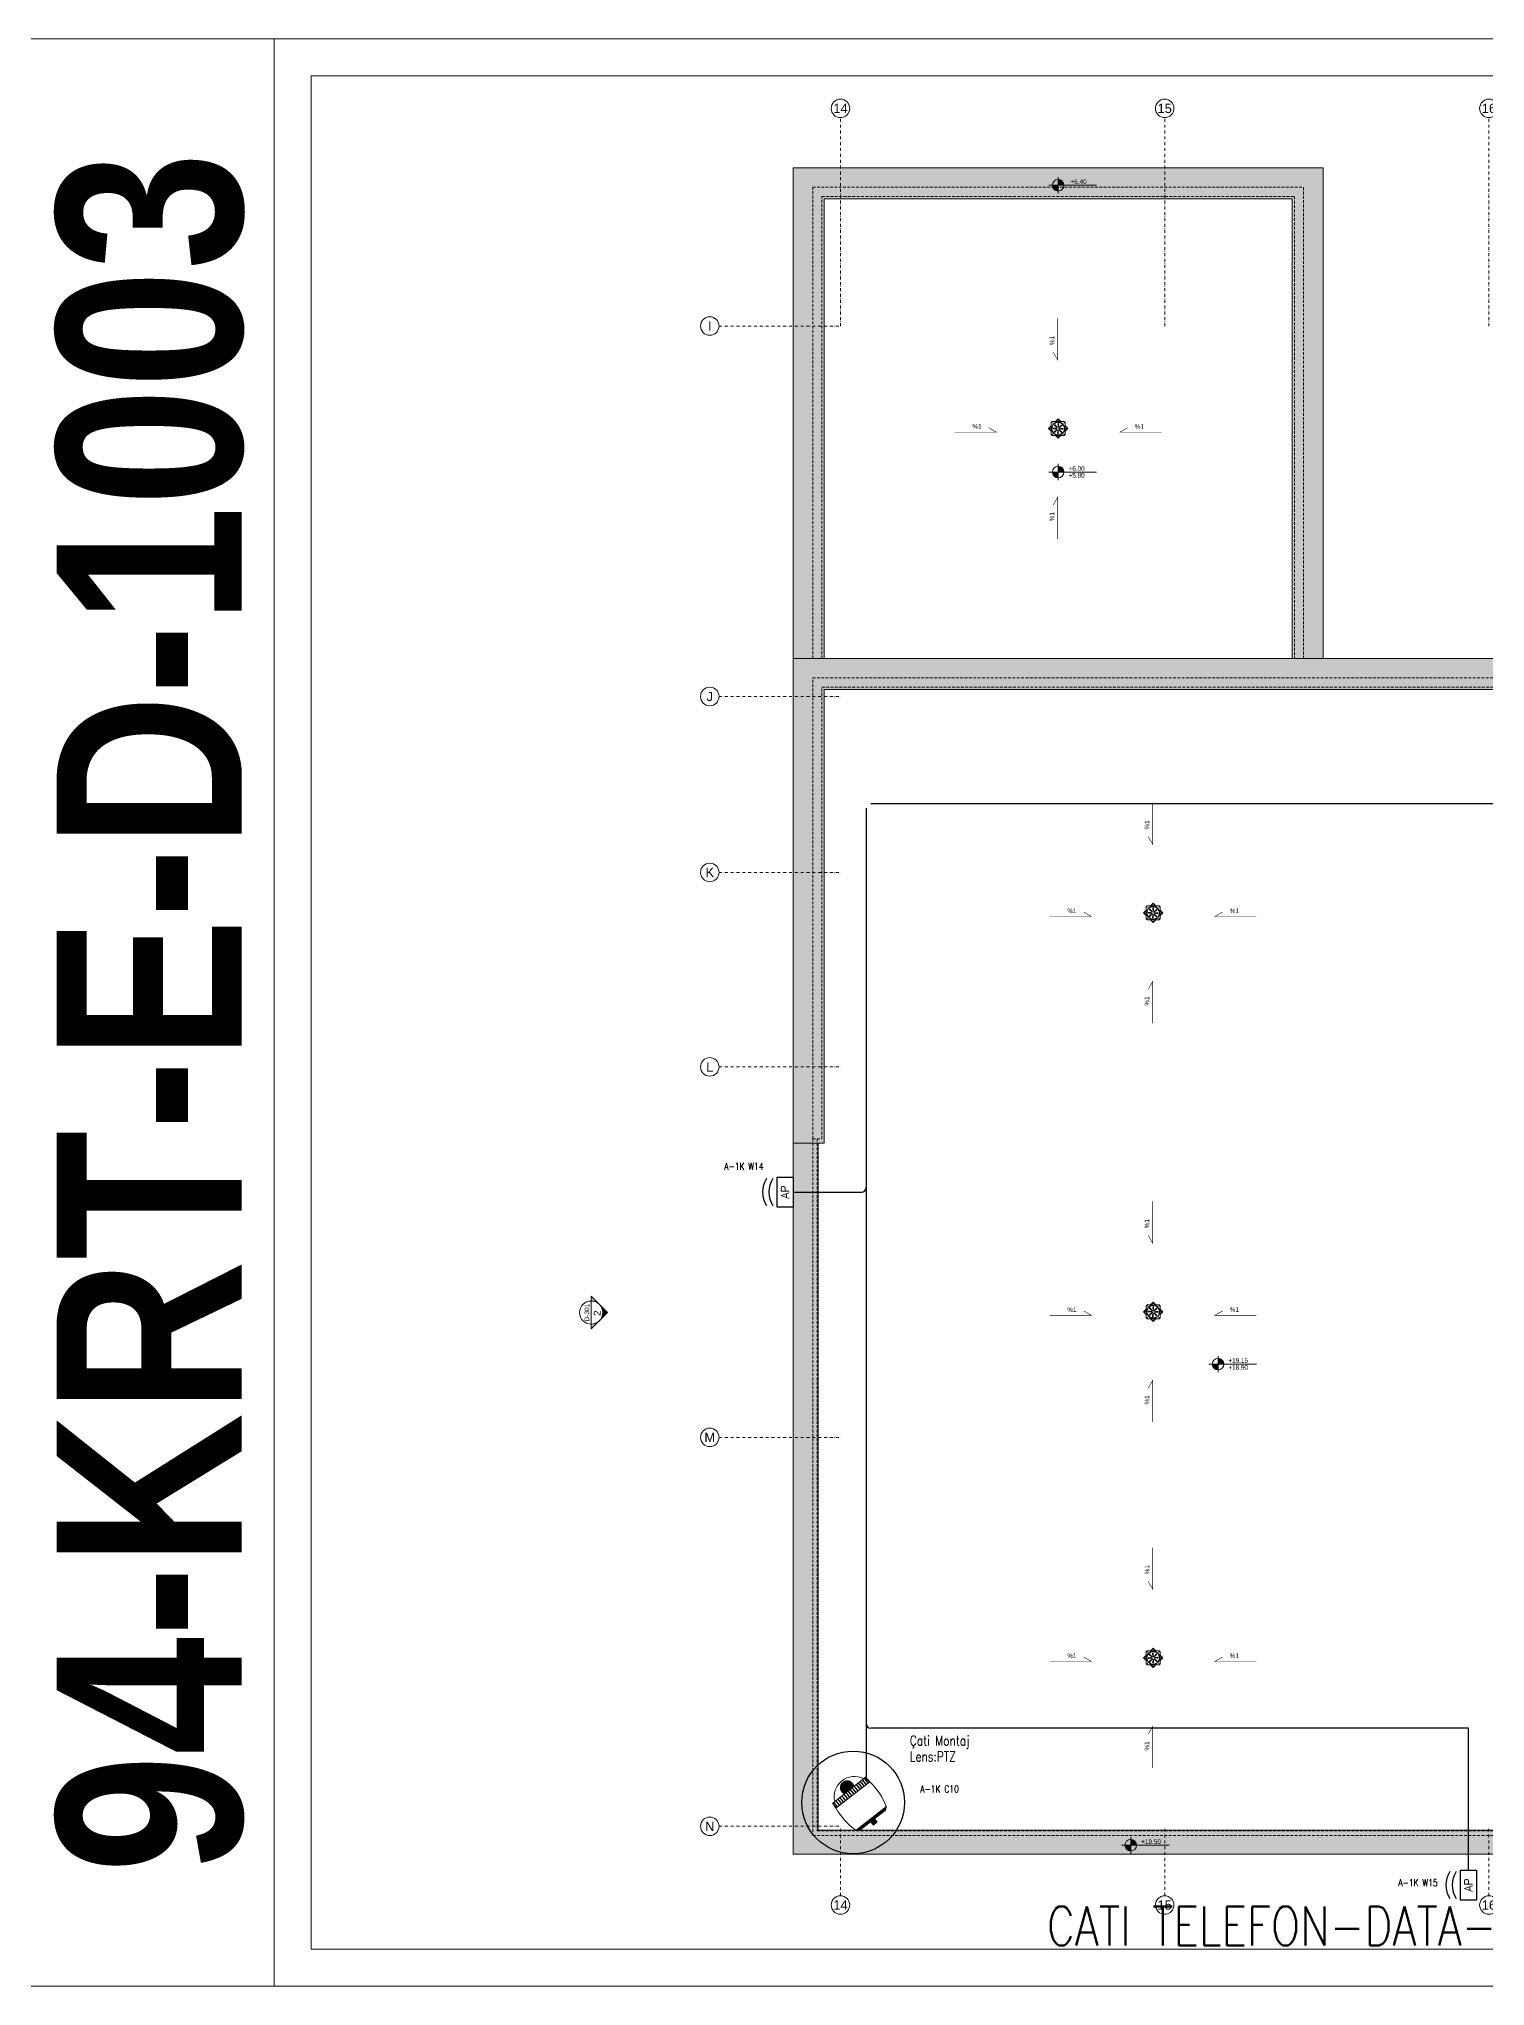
# Model space of a CAD drawing. Extents: x -2050 to 29725, y -1777 to 6820.
# Drawn here: x 23272 to 26394, y 0 to 4205 of the extents above; entities that cross this region are included whole.
import ezdxf
from ezdxf.enums import TextEntityAlignment as Align

# ---------------------------------------------------------------- set-up
doc = ezdxf.new("R2010")
doc.units = 0
doc.header["$LTSCALE"] = 25
doc.header["$MEASUREMENT"] = 0
for name, pattern in [('DASHDOT2', [0.5, 0.25, -0.125, 0, -0.125]), ('DOT2', [0.125, 0, -0.125]), ('HIDDEN', [0.375, 0.25, -0.125])]:
    doc.linetypes.add(name, pattern=pattern)
doc.layers.get('0').update_dxf_attribs({"color": 9, "lineweight": 9})
for name, color, linetype, lineweight in [('06A', 9, 'Continuous', 9), ('06D', 9, 'Continuous', 9), ('20', 9, 'DOT2', 9), ('21', 9, 'Continuous', 9), ('24', 9, 'DASHDOT2', 9), ('40A', 9, 'Continuous', 9), ('DATA TAVAN', 160, 'Continuous', 30), ('E-ANAHTAR', 7, 'Continuous', 30), ('E-DAHİLİ SPEED DOME', 7, 'Continuous', 30), ('E-HARİCİ ACCESS POINT (KABLOSUZ ERİŞİM İÇİN)', 4, 'Continuous', 30), ('E-YAZI', 7, 'Continuous', 30), ('GEB-BEZUG', 9, 'Continuous', 25)]:
    doc.layers.add(name, color=color, linetype=linetype, lineweight=lineweight)
doc.styles.add('Arial', font='arial.ttf', dxfattribs={"height": 2.5})
doc.styles.add('E-YAZI', font='txttw.shx')
doc.styles.add('MuuM_TEXT-BOLD', font='ARIALNB.TTF')
doc.styles.add('MuuM_TEXT-ITALIC', font='ARIALNI.TTF')
doc.styles.add('MuuM_TEXT-STANDART', font='ARIALN.TTF')

# ---------------------------------------------------------------- blocks, each defined once
blk = doc.blocks.new('Einfügepunkt')
at = {"layer": 'GEB-BEZUG'}
for p, q in [((-1, -1), (1, 1)), ((-1, 1), (1, -1))]:
    blk.add_line(p, q, dxfattribs=at)
blk = doc.blocks.new('p-suzgec')
at = {"ltscale": 25}
for p, q in [((-21.1, 0), (-15.5, 5.7)), ((-15.5, -5.7), (-21.1, 0)), ((-15.5, 5.7), (-15.2, 5.9)), ((-15.5, -5.7), (-15.5, 5.7)), ((-13.2, 15), (-15.2, 13)), ((-15.2, 13), (-15.2, -13)), ((12.8, 15), (-13.2, 15)), ((-10.5, 1.2), (-3.4, 0.3)), ((-6.1, 15), (-5.9, 15.2)), ((-5.9, 12.3), (-6, 12.5)), ((-5.9, 15.2), (-0.2, 20.9)), ((-5.9, 15.2), (5.4, 15.2)), ((-5.8, 12), (-5.9, 12.3)), ((-5.1, 12.9), (-5, 12.7)), ((-5, 12.7), (-4.8, 12.4)), ((-3.3, 0.2), (-3.4, 0.3)), ((-0.2, 0), (-0.5, 0)), ((-0.2, 20.9), (5.4, 15.2)), ((-0.2, 0), (-0.2, 0.2)), ((-0.2, 0), (0, 0)), ((-0.2, 0), (-0.2, -0.2)), ((0.9, 10.2), (0, 3.1)), ((0, 3), (0, 3.1)), ((5.4, 15.2), (5.6, 15)), ((12.1, 5.6), (12.3, 5.7)), ((12.6, 4.8), (12.5, 4.7)), ((14.8, 13), (12.8, 15)), ((14.8, -13), (14.8, 13)), ((14.8, 5.9), (15, 5.7)), ((15, 5.7), (15, -5.7)), ((15, 5.7), (20.6, 0)), ((20.6, 0), (15, -5.7)), ((-15.2, -5.9), (-15.5, -5.7)), ((-15.2, -13), (-13.2, -15)), ((-13.2, -15), (12.8, -15)), ((-13.1, -4.8), (-13, -4.7)), ((-13, -4.7), (-12.6, -4.6)), ((-12.6, -5.6), (-12.8, -5.7)), ((-12.2, -5.5), (-12.6, -5.6)), ((-5.9, -15.2), (-6.1, -15)), ((5.4, -15.2), (-5.9, -15.2)), ((-0.2, -20.9), (-5.9, -15.2)), ((-1.4, -10.2), (-0.5, -3.1)), ((-0.5, -3), (-0.5, -3.1)), ((5.4, -15.2), (-0.2, -20.9)), ((2.8, -0.2), (2.9, -0.3)), ((10, -1.2), (2.9, -0.3)), ((4.5, -12.7), (4.3, -12.4)), ((4.6, -12.9), (4.5, -12.7)), ((5.3, -12), (5.4, -12.3)), ((5.4, -12.3), (5.5, -12.5)), ((5.6, -15), (5.4, -15.2)), ((12.8, -15), (14.8, -13)), ((15, -5.7), (14.8, -5.9))]:
    blk.add_line(p, q, dxfattribs=at)
for centre, radius in [((-17.9, 0), 0.4), ((-17.9, 0), 0.358), ((-0.2, 0), 14.3), ((-12.8, 12.5), 0.3), ((-0.2, 17.7), 0.4), ((-0.2, 17.7), 0.358), ((12.2, 12.5), 0.3), ((17.4, 0), 0.4), ((17.4, 0), 0.358), ((-12.8, -12.5), 0.3), ((-0.2, -17.7), 0.4), ((-0.2, -17.7), 0.358), ((12.2, -12.5), 0.3)]:
    blk.add_circle(centre, radius, dxfattribs=at)
for radius, start, end in [(13.5, 114.6147, 200.3853), (13.8, 110.4176, 114.5824), (13.7, 110.4084, 114.5916), (13.3, 110.3378, 114.6622), (13.2, 110.3292, 114.6708), (13.5, 24.6147, 110.3853), (13.6, 294.6147, 20.3853), (13.2, 20.3292, 24.6708), (13.3, 20.3378, 24.6622), (13.7, 20.4084, 24.5916), (13.8, 20.4176, 24.5824), (13.7, 200.4084, 204.5916), (13.8, 200.4176, 204.5824), (13.3, 200.3378, 204.6622), (13.2, 200.3292, 204.6708), (13.5, 204.6147, 290.3853), (13.2, 290.3292, 294.6708), (13.3, 290.3378, 294.6622), (13.7, 290.4084, 294.5916), (13.8, 290.4176, 294.5824)]:
    blk.add_arc((-0.2, 0), radius, start, end, dxfattribs=at)
for points, knots in [([(-10.5, -0.3), (-10.6, -0.3), (-10.7, -0.3), (-10.9, -0.2), (-11, -0.2), (-11.1, 0), (-11.2, 0.1), (-11.2, 0.3), (-11.2, 0.4), (-11.2, 0.6), (-11.2, 0.7), (-11.1, 0.9), (-11.1, 1), (-10.9, 1.1), (-10.8, 1.1), (-10.6, 1.2), (-10.5, 1.2), (-10.4, 1.2)], [2.169268, 2.169268, 2.169268, 2.169268, 2.468107, 2.468107, 2.768207, 2.768207, 3.065525, 3.065525, 3.362844, 3.362844, 3.660162, 3.660162, 3.95748, 3.95748, 4.257581, 4.257581, 4.55635, 4.55635, 4.55635, 4.55635]), ([(-7.7, 7), (-7.8, 7.1), (-7.8, 7.2), (-7.9, 7.4), (-7.9, 7.5), (-7.9, 7.7), (-7.9, 7.8), (-7.8, 8), (-7.8, 8), (-7.6, 8.2), (-7.5, 8.2), (-7.3, 8.3), (-7.2, 8.3), (-7, 8.3), (-6.9, 8.3), (-6.7, 8.2), (-6.6, 8.1), (-6.6, 8)], [2.169268, 2.169268, 2.169268, 2.169268, 2.468107, 2.468107, 2.768207, 2.768207, 3.065525, 3.065525, 3.362844, 3.362844, 3.660162, 3.660162, 3.95748, 3.95748, 4.257581, 4.257581, 4.55635, 4.55635, 4.55635, 4.55635]), ([(-3.5, 0.4), (-3.5, 0.4), (-3.5, 0.4), (-3.5, 0.4), (-3.4, 0.4), (-3.4, 0.4), (-3.4, 0.3), (-3.3, 0.3), (-3.3, 0.3), (-3.3, 0.3), (-3.3, 0.2), (-3.2, 0.2), (-3.2, 0.1), (-3.3, 0.1), (-3.3, 0), (-3.3, 0), (-3.3, -0.1), (-3.4, -0.1), (-3.4, -0.1), (-3.5, -0.1), (-3.5, -0.1), (-3.5, -0.1), (-3.5, -0.1)], [-0.0013985, -0.0013985, -0.0013985, -0.0013985, 0, 0, 0, 0.0909291, 0.0909291, 0.1818582, 0.1818582, 0.2711248, 0.2711248, 0.3603915, 0.3603915, 0.4496581, 0.4496581, 0.5389247, 0.5389247, 0.6298538, 0.6298538, 0.7207829, 0.7207829, 0.7401198, 0.7401198, 0.7401198, 0.7401198]), ([(-2.2, 2.6), (-2.2, 2.6), (-2.2, 2.6), (-2.2, 2.6), (-2.2, 2.5), (-2.2, 2.5), (-2.2, 2.4), (-2.2, 2.4), (-2.2, 2.3), (-2.2, 2.3), (-2.2, 2.3), (-2.3, 2.2), (-2.3, 2.2), (-2.3, 2.2), (-2.4, 2.2), (-2.4, 2.1), (-2.5, 2.1), (-2.5, 2.2), (-2.6, 2.2), (-2.6, 2.2), (-2.6, 2.2), (-2.6, 2.2), (-2.6, 2.2)], [-0.0013985, -0.0013985, -0.0013985, -0.0013985, 0, 0, 0, 0.0909291, 0.0909291, 0.1818582, 0.1818582, 0.2711248, 0.2711248, 0.3603915, 0.3603915, 0.4496581, 0.4496581, 0.5389247, 0.5389247, 0.6298538, 0.6298538, 0.7207829, 0.7207829, 0.7401198, 0.7401198, 0.7401198, 0.7401198]), ([(-0.6, 10.2), (-0.6, 10.3), (-0.5, 10.4), (-0.5, 10.6), (-0.4, 10.7), (-0.3, 10.8), (-0.2, 10.9), (0, 11), (0.1, 11), (0.3, 11), (0.4, 11), (0.6, 10.9), (0.7, 10.8), (0.8, 10.7), (0.9, 10.6), (0.9, 10.4), (1, 10.3), (0.9, 10.2)], [2.169268, 2.169268, 2.169268, 2.169268, 2.468107, 2.468107, 2.768207, 2.768207, 3.065525, 3.065525, 3.362844, 3.362844, 3.660162, 3.660162, 3.95748, 3.95748, 4.257581, 4.257581, 4.55635, 4.55635, 4.55635, 4.55635]), ([(0.1, 3.2), (0.1, 3.2), (0.1, 3.2), (0.1, 3.2), (0.1, 3.2), (0.1, 3.2), (0.1, 3.1), (0.1, 3.1), (0, 3), (0, 3), (-0.1, 3), (-0.1, 3), (-0.2, 3), (-0.2, 3), (-0.2, 3), (-0.3, 3), (-0.3, 3.1), (-0.3, 3.1), (-0.4, 3.2), (-0.4, 3.2), (-0.4, 3.2), (-0.4, 3.3), (-0.4, 3.3)], [-0.0013985, -0.0013985, -0.0013985, -0.0013985, 0, 0, 0, 0.0909291, 0.0909291, 0.1818582, 0.1818582, 0.2711248, 0.2711248, 0.3603915, 0.3603915, 0.4496581, 0.4496581, 0.5389247, 0.5389247, 0.6298538, 0.6298538, 0.7207829, 0.7207829, 0.7401198, 0.7401198, 0.7401198, 0.7401198]), ([(2.3, 2), (2.3, 2), (2.3, 2), (2.3, 2), (2.3, 2), (2.2, 2), (2.2, 1.9), (2.2, 1.9), (2.1, 1.9), (2.1, 2), (2, 2), (2, 2), (1.9, 2), (1.9, 2.1), (1.9, 2.1), (1.9, 2.2), (1.9, 2.2), (1.9, 2.3), (1.9, 2.3), (1.9, 2.3), (2, 2.4), (2, 2.4), (2, 2.4)], [-0.0013985, -0.0013985, -0.0013985, -0.0013985, 0, 0, 0, 0.0909291, 0.0909291, 0.1818582, 0.1818582, 0.2711248, 0.2711248, 0.3603915, 0.3603915, 0.4496581, 0.4496581, 0.5389247, 0.5389247, 0.6298538, 0.6298538, 0.7207829, 0.7207829, 0.7401198, 0.7401198, 0.7401198, 0.7401198]), ([(3, -0.4), (3, -0.4), (3, -0.4), (3, -0.4), (2.9, -0.4), (2.9, -0.4), (2.9, -0.3), (2.8, -0.3), (2.8, -0.3), (2.8, -0.3), (2.8, -0.2), (2.7, -0.2), (2.7, -0.1), (2.8, -0.1), (2.8, 0), (2.8, 0), (2.8, 0.1), (2.9, 0.1), (2.9, 0.1), (3, 0.1), (3, 0.1), (3, 0.1), (3, 0.1)], [-0.0013985, -0.0013985, -0.0013985, -0.0013985, 0, 0, 0, 0.0909291, 0.0909291, 0.1818582, 0.1818582, 0.2711248, 0.2711248, 0.3603915, 0.3603915, 0.4496581, 0.4496581, 0.5389247, 0.5389247, 0.6298538, 0.6298538, 0.7207829, 0.7207829, 0.7401198, 0.7401198, 0.7401198, 0.7401198]), ([(6.8, 7.4), (6.8, 7.5), (6.9, 7.6), (7.1, 7.7), (7.2, 7.7), (7.4, 7.7), (7.5, 7.7), (7.7, 7.6), (7.8, 7.5), (7.9, 7.4), (8, 7.3), (8.1, 7.1), (8.1, 7), (8, 6.8), (8, 6.7), (7.9, 6.5), (7.8, 6.4), (7.8, 6.3)], [2.169268, 2.169268, 2.169268, 2.169268, 2.468107, 2.468107, 2.768207, 2.768207, 3.065525, 3.065525, 3.362844, 3.362844, 3.660162, 3.660162, 3.95748, 3.95748, 4.257581, 4.257581, 4.55635, 4.55635, 4.55635, 4.55635]), ([(10, 0.3), (10.1, 0.3), (10.2, 0.3), (10.4, 0.2), (10.5, 0.2), (10.6, 0), (10.7, -0.1), (10.7, -0.3), (10.7, -0.4), (10.7, -0.6), (10.7, -0.7), (10.6, -0.9), (10.6, -1), (10.4, -1.1), (10.3, -1.1), (10.1, -1.2), (10, -1.2), (9.9, -1.2)], [2.169268, 2.169268, 2.169268, 2.169268, 2.468107, 2.468107, 2.768207, 2.768207, 3.065525, 3.065525, 3.362844, 3.362844, 3.660162, 3.660162, 3.95748, 3.95748, 4.257581, 4.257581, 4.55635, 4.55635, 4.55635, 4.55635]), ([(-7.3, -7.4), (-7.3, -7.5), (-7.4, -7.6), (-7.6, -7.7), (-7.7, -7.7), (-7.9, -7.7), (-8, -7.7), (-8.2, -7.6), (-8.3, -7.5), (-8.4, -7.4), (-8.5, -7.3), (-8.6, -7.1), (-8.6, -7), (-8.5, -6.8), (-8.5, -6.7), (-8.4, -6.5), (-8.3, -6.4), (-8.3, -6.3)], [2.169268, 2.169268, 2.169268, 2.169268, 2.468107, 2.468107, 2.768207, 2.768207, 3.065525, 3.065525, 3.362844, 3.362844, 3.660162, 3.660162, 3.95748, 3.95748, 4.257581, 4.257581, 4.55635, 4.55635, 4.55635, 4.55635]), ([(-2.8, -2), (-2.8, -2), (-2.8, -2), (-2.8, -2), (-2.8, -2), (-2.7, -2), (-2.7, -1.9), (-2.7, -1.9), (-2.6, -1.9), (-2.6, -2), (-2.5, -2), (-2.5, -2), (-2.4, -2), (-2.4, -2.1), (-2.4, -2.1), (-2.4, -2.2), (-2.4, -2.2), (-2.4, -2.3), (-2.4, -2.3), (-2.4, -2.3), (-2.5, -2.4), (-2.5, -2.4), (-2.5, -2.4)], [-0.0013985, -0.0013985, -0.0013985, -0.0013985, 0, 0, 0, 0.0909291, 0.0909291, 0.1818582, 0.1818582, 0.2711248, 0.2711248, 0.3603915, 0.3603915, 0.4496581, 0.4496581, 0.5389247, 0.5389247, 0.6298538, 0.6298538, 0.7207829, 0.7207829, 0.7401198, 0.7401198, 0.7401198, 0.7401198]), ([(0.1, -10.2), (0.1, -10.3), (0, -10.4), (0, -10.6), (-0.1, -10.7), (-0.2, -10.8), (-0.3, -10.9), (-0.5, -11), (-0.6, -11), (-0.8, -11), (-0.9, -11), (-1.1, -10.9), (-1.2, -10.8), (-1.3, -10.7), (-1.4, -10.6), (-1.4, -10.4), (-1.5, -10.3), (-1.4, -10.2)], [2.169268, 2.169268, 2.169268, 2.169268, 2.468107, 2.468107, 2.768207, 2.768207, 3.065525, 3.065525, 3.362844, 3.362844, 3.660162, 3.660162, 3.95748, 3.95748, 4.257581, 4.257581, 4.55635, 4.55635, 4.55635, 4.55635]), ([(-0.6, -3.2), (-0.6, -3.2), (-0.6, -3.2), (-0.6, -3.2), (-0.6, -3.2), (-0.6, -3.2), (-0.6, -3.1), (-0.6, -3.1), (-0.5, -3), (-0.5, -3), (-0.4, -3), (-0.4, -3), (-0.4, -3), (-0.3, -3), (-0.3, -3), (-0.2, -3), (-0.2, -3.1), (-0.2, -3.1), (-0.2, -3.2), (-0.1, -3.2), (-0.1, -3.2), (-0.1, -3.3), (-0.1, -3.3)], [-0.0013985, -0.0013985, -0.0013985, -0.0013985, 0, 0, 0, 0.0909291, 0.0909291, 0.1818582, 0.1818582, 0.2711248, 0.2711248, 0.3603915, 0.3603915, 0.4496581, 0.4496581, 0.5389247, 0.5389247, 0.6298538, 0.6298538, 0.7207829, 0.7207829, 0.7401198, 0.7401198, 0.7401198, 0.7401198]), ([(1.7, -2.6), (1.7, -2.6), (1.7, -2.6), (1.7, -2.6), (1.7, -2.5), (1.7, -2.5), (1.7, -2.4), (1.7, -2.4), (1.7, -2.3), (1.7, -2.3), (1.7, -2.3), (1.8, -2.2), (1.8, -2.2), (1.8, -2.2), (1.9, -2.2), (1.9, -2.1), (2, -2.1), (2, -2.2), (2.1, -2.2), (2.1, -2.2), (2.1, -2.2), (2.1, -2.2), (2.1, -2.2)], [-0.0013985, -0.0013985, -0.0013985, -0.0013985, 0, 0, 0, 0.0909291, 0.0909291, 0.1818582, 0.1818582, 0.2711248, 0.2711248, 0.3603915, 0.3603915, 0.4496581, 0.4496581, 0.5389247, 0.5389247, 0.6298538, 0.6298538, 0.7207829, 0.7207829, 0.7401198, 0.7401198, 0.7401198, 0.7401198]), ([(7.2, -7), (7.3, -7.1), (7.3, -7.2), (7.4, -7.4), (7.4, -7.5), (7.4, -7.7), (7.4, -7.8), (7.3, -8), (7.3, -8), (7.1, -8.2), (7, -8.2), (6.8, -8.3), (6.7, -8.3), (6.5, -8.3), (6.4, -8.3), (6.2, -8.2), (6.1, -8.1), (6.1, -8)], [2.169268, 2.169268, 2.169268, 2.169268, 2.468107, 2.468107, 2.768207, 2.768207, 3.065525, 3.065525, 3.362844, 3.362844, 3.660162, 3.660162, 3.95748, 3.95748, 4.257581, 4.257581, 4.55635, 4.55635, 4.55635, 4.55635])]:
    blk.add_open_spline(points, degree=3, knots=knots, dxfattribs=at)
for points, weights in [([(-10.4, 1.2), (-5.1, 0.6), (-3.5, 0.4)], [1.04357122072, 1.19470433147, 1]), ([(-2.6, 2.2), (-3.9, 3.4), (-7.7, 7)], [1, 1.19289012244, 1.04336959178]), ([(-6.6, 8), (-3.3, 3.9), (-2.2, 2.6)], [1.04357122128, 1.19470433435, 1]), ([(-0.4, 3.3), (-0.4, 4.9), (-0.6, 10.2)], [1, 1.1928901223, 1.04336959175]), ([(0.9, 10.2), (0.3, 4.9), (0.1, 3.2)], [1.04357122043, 1.19470432993, 1]), ([(2, 2.4), (3.1, 3.6), (6.8, 7.4)], [1, 1.19289012017, 1.04336959134]), ([(7.8, 6.3), (3.6, 3), (2.3, 2)], [1.04357122006, 1.19470432802, 1]), ([(11.7, 5.5), (11.9, 5.6), (12.1, 5.6)], [1.02554744525, 1.0127799804, 1]), ([(12.5, 4.7), (12.3, 4.7), (12.1, 4.6)], [1, 1.0127799804, 1.02554744526]), ([(-3.5, -0.1), (-5.2, -0.2), (-10.5, -0.3)], [1, 1.19289012449, 1.04336959218]), ([(-8.3, -6.3), (-4.1, -3), (-2.8, -2)], [1.04357122094, 1.1947043326, 1]), ([(-2.5, -2.4), (-3.6, -3.6), (-7.3, -7.4)], [1, 1.19289012327, 1.04336959194]), ([(-1.4, -10.2), (-0.8, -4.9), (-0.6, -3.2)], [1.04357122103, 1.19470433305, 1]), ([(-0.1, -3.3), (-0.1, -4.9), (0.1, -10.2)], [1, 1.19289011339, 1.04336959002]), ([(6.1, -8), (2.8, -3.9), (1.7, -2.6)], [1.04357121982, 1.19470432681, 1]), ([(2.1, -2.2), (3.4, -3.4), (7.2, -7)], [1, 1.19289011781, 1.04336959088])]:
    blk.add_rational_spline(points, weights, degree=2, dxfattribs=at)
for points, weights, knots in [([(3, 0.1), (3.5, 0.1), (6, 0.2), (10, 0.3)], [4.14064799907, 3.56700040162, 2.15953650571, 1.32480586323], [27.48414514, 27.48414514, 27.48414514, 27.50397367, 27.53272487, 27.53272487, 27.53272487]), ([(9.9, -1.2), (7.9, -1), (4.7, -0.6), (3.3, -0.4), (3, -0.4)], [1.32476723726, 1.64485472039, 2.71311941379, 3.81141839734, 4.16242382948], [0.00590224, 0.00590224, 0.00590224, 0.01753913, 0.04477222, 0.05758123, 0.05758123, 0.05758123])]:
    blk.add_rational_spline(points, weights, degree=2, knots=knots, dxfattribs=at)
at = {"ltscale": 25, "xscale": 0.1, "yscale": 0.1, "zscale": 0.1}
blk.add_blockref('Einfügepunkt', (-0.2, 0), dxfattribs=at)
blk = doc.blocks.new('0_elevationtarget-p-bk')
h = blk.add_hatch(color=254)
h.paths.add_polyline_path([(2.5, 0, 0.414214), (0, 2.5), (0, 0)])
h.paths.add_polyline_path([(0, 0), (-2.5, 0, 0.414214), (0, -2.5)])
blk.add_line((0, -3.5), (0, 3.5))
blk.add_lwpolyline([(16.6, 0), (-4, 0)])
blk.add_circle((0, 0), 2.5)
at = {"style": 'Arial'}
blk.add_attdef('BITMISKOT', text='', height=2, dxfattribs=at).set_placement((4.5, 0), align=Align.BOTTOM_LEFT)
at = {"style": 'MuuM_TEXT-ITALIC'}
blk.add_attdef('FINISHINGFLOORLEVEL', text='', height=2, dxfattribs=at).set_placement((4.5, -0.59), align=Align.TOP_LEFT)
blk = doc.blocks.new('0_aks')
at = {"linetype": 'Continuous'}
blk.add_circle((0, 0), 2, dxfattribs=at)
at = {"style": 'Arial'}
blk.add_attdef('AKS', text='', height=2, dxfattribs=at).set_placement((0, 0), align=Align.MIDDLE_CENTER)
blk = doc.blocks.new('P-AKS_AUDI')
at = {"layer": '24'}
for points in [[(-3500, 800), (-3500, 1250)], [(-2800, 800), (-2800, 1250)], [(-2100, 800), (-2100, 1250)], [(-1400, 800), (-1400, 1250)], [(-700, 800), (-700, 1250)], [(0, 800), (0, 1250)], [(-3762.1, 800), (-3500, 800)], [(0, 800), (360, 800)], [(-3762.1, 0), (-3500, 0)], [(0, 0), (360, 0)], [(-3762.1, -380), (-3500, -380)], [(0, -380), (360, -380)], [(-3762.1, -800), (-3500, -800)], [(0, -800), (360, -800)], [(-3762.1, -1600), (-3500, -1600)], [(0, -1600), (360, -1600)], [(-3762.1, -2440), (-3500, -2440)], [(-3500, -2590), (-3500, -2440)], [(-2800, -2590), (-2800, -2440)], [(-2100, -2590), (-2100, -2440)], [(-1400, -2590), (-1400, -2440)], [(-700, -2590), (-700, -2440)], [(0, -2590), (0, -2440)], [(0, -2440), (360, -2440)]]:
    blk.add_lwpolyline(points, dxfattribs=at)
at = {"layer": '24', "xscale": 10, "yscale": 10, "zscale": 10}
for p, values in [((-3500, 1270), {'AKS': '14'}), ((-2800, 1270), {'AKS': '15'}), ((-2100, 1270), {'AKS': '16'}), ((-1400, 1270), {'AKS': '17'}), ((-700, 1270), {'AKS': '18'}), ((0, 1270), {'AKS': '19'}), ((-3782.1, 800), {'AKS': 'I'}), ((380, 800), {'AKS': 'I'}), ((-3782.1, 0), {'AKS': 'J'}), ((380, 0), {'AKS': 'J'}), ((-3782.1, -380), {'AKS': 'K'}), ((380, -380), {'AKS': 'K'}), ((-3782.1, -800), {'AKS': 'L'}), ((380, -800), {'AKS': 'L'}), ((-3782.1, -1600), {'AKS': 'M'}), ((380, -1600), {'AKS': 'M'}), ((-3782.1, -2440), {'AKS': 'N'}), ((380, -2440), {'AKS': 'N'}), ((-3500, -2610), {'AKS': '14'}), ((-2800, -2610), {'AKS': '15'}), ((-2100, -2610), {'AKS': '16'}), ((-1400, -2610), {'AKS': '17'}), ((-700, -2610), {'AKS': '18'}), ((0, -2610), {'AKS': '19'})]:
    blk.add_blockref('0_aks', p, dxfattribs=at).add_auto_attribs(values)
blk = doc.blocks.new('0_elevationtarget-p')
h = blk.add_hatch(color=256)
h.paths.add_polyline_path([(2.5, 0, 0.414214), (0, 2.5), (0, 0)])
h.paths.add_polyline_path([(0, 0), (-2.5, 0, 0.414214), (0, -2.5)])
blk.add_line((0, -3.5), (0, 3.5))
blk.add_lwpolyline([(16.6, 0), (-4, 0)])
blk.add_circle((0, 0), 2.5)
at = {"style": 'Arial'}
blk.add_attdef('BITMISKOT', text='', height=2, dxfattribs=at).set_placement((4.5, 0), align=Align.BOTTOM_LEFT)
blk.add_attdef('KABAKOT', text='', height=2, dxfattribs=at).set_placement((4.5, -0.59), align=Align.TOP_LEFT)
blk = doc.blocks.new('0_exteriorelevation1')
h = blk.add_hatch(color=256)
edge = h.paths.add_edge_path()
edge.add_arc((0, 0), 5, 135, 180)
edge.add_line((-5, 0), (-7.07, 0))
edge.add_line((-7.07, 0), (-3.54, 3.54))
edge = h.paths.add_edge_path()
edge.add_line((5, 0), (7.07, 0))
edge.add_line((7.07, 0), (3.54, 3.54))
edge.add_arc((0, 0), 5, 0, 45, ccw=False)
h = blk.add_hatch(color=256)
h.dxf.hatch_style = 1
h.paths.add_polyline_path([(0, 7.07), (-3.54, 3.54, -0.414214), (3.54, 3.54)])
blk.add_lwpolyline([(7.07, 0), (0, 7.07), (-7.07, 0), (7.07, 0)])
blk.add_lwpolyline([(7.07, 0), (0, 7.07), (-7.07, 0), (7.07, 0)])
blk.add_circle((0, 0), 5)
at = {"style": 'Arial'}
blk.add_attdef('KESITADI', text='', height=3, dxfattribs=at).set_placement((0, 0), align=Align.BOTTOM_CENTER)
blk.add_attdef('PAFTAADI', text='', height=2, dxfattribs=at).set_placement((0, -0.5), align=Align.TOP_CENTER)
blk = doc.blocks.new('E-DAHİLİ SPEED DOME KAMERA (HAREKETLİ)')
at = {"layer": 'E-DAHİLİ SPEED DOME', "lineweight": 15}
blk.add_hatch(color=5, dxfattribs=at).paths.add_polyline_path([(0.77, -4.93, 0.114875), (0.69, -4.58), (-0.72, -4.58, 0.114346), (-0.8, -4.93, 1)])
at = {"layer": 'E-DAHİLİ SPEED DOME', "color": 5, "lineweight": 15}
for p, q in [((-0.26, 0), (-0.26, -0.46)), ((0, 0), (-0.26, 0)), ((0, 0), (0.26, 0)), ((-2.08, -0.71), (2.08, -0.71)), ((-2, -0.64), (2, -0.64)), ((-1.86, -0.54), (-1.74, -0.54)), ((-1.77, -0.46), (1.77, -0.46)), ((-1.74, -0.54), (1.74, -0.54)), ((0, -0.08), (-0.26, -0.08)), ((0, -0.17), (-0.26, -0.17)), ((0, -0.25), (-0.26, -0.25)), ((0, -0.33), (-0.26, -0.33)), ((0, -0.42), (-0.26, -0.42)), ((0, -0.08), (0.26, -0.08)), ((0, -0.17), (0.26, -0.17)), ((0, -0.25), (0.26, -0.25)), ((0, -0.33), (0.26, -0.33)), ((0, -0.42), (0.26, -0.42)), ((0.26, 0), (0.26, -0.46)), ((1.86, -0.54), (1.74, -0.54)), ((-2.32, -3.91), (2.32, -3.92)), ((-2.12, -4.29), (-2.12, -3.91)), ((-2.12, -4.58), (-2.12, -3.91)), ((-2.09, -4.29), (-2.09, -3.91)), ((-2.09, -4.58), (-2.09, -3.91)), ((-1.84, -4.29), (-1.84, -3.91)), ((-1.84, -4.58), (-1.84, -3.91)), ((-1.81, -4.29), (-1.81, -3.91)), ((-1.81, -4.58), (-1.81, -3.91)), ((-1.56, -4.29), (-1.56, -3.91)), ((-1.56, -4.58), (-1.56, -3.91)), ((-1.53, -4.29), (-1.53, -3.91)), ((-1.53, -4.58), (-1.53, -3.91)), ((-1.28, -4.29), (-1.28, -3.91)), ((-1.28, -4.58), (-1.28, -3.91)), ((-1.25, -4.29), (-1.25, -3.91)), ((-1.25, -4.58), (-1.25, -3.91)), ((-1.01, -4.29), (-1.01, -3.91)), ((-1.01, -4.58), (-1.01, -3.91)), ((-0.98, -4.29), (-0.98, -3.91)), ((-0.98, -4.58), (-0.98, -3.91)), ((-0.72, -4.29), (-0.72, -3.91)), ((-0.72, -4.58), (-0.72, -3.91)), ((-0.69, -4.29), (-0.69, -3.91)), ((-0.69, -4.58), (-0.69, -3.91)), ((-0.44, -4.29), (-0.44, -3.91)), ((-0.44, -4.58), (-0.44, -3.91)), ((-0.41, -4.29), (-0.41, -3.91)), ((-0.41, -4.58), (-0.41, -3.91)), ((-0.16, -4.29), (-0.16, -3.91)), ((-0.16, -4.58), (-0.16, -3.91)), ((-0.13, -4.29), (-0.13, -3.91)), ((-0.13, -4.58), (-0.13, -3.91)), ((0.13, -4.29), (0.13, -3.92)), ((0.13, -4.58), (0.13, -3.91)), ((0.15, -4.29), (0.16, -3.92)), ((0.15, -4.58), (0.16, -3.91)), ((0.41, -4.29), (0.41, -3.92)), ((0.41, -4.58), (0.41, -3.91)), ((0.43, -4.29), (0.44, -3.92)), ((0.43, -4.58), (0.44, -3.91)), ((0.69, -4.58), (0.69, -3.91)), ((0.69, -4.29), (0.69, -3.92)), ((0.71, -4.58), (0.72, -3.91)), ((0.71, -4.29), (0.72, -3.92)), ((0.98, -4.58), (0.98, -3.91)), ((0.98, -4.29), (0.98, -3.92)), ((1.01, -4.58), (1.01, -3.91)), ((1.01, -4.29), (1.01, -3.92)), ((1.25, -4.58), (1.25, -3.91)), ((1.25, -4.29), (1.25, -3.92)), ((1.27, -4.58), (1.27, -3.91)), ((1.27, -4.29), (1.27, -3.92)), ((1.53, -4.58), (1.53, -3.91)), ((1.53, -4.29), (1.53, -3.92)), ((1.55, -4.58), (1.55, -3.91)), ((1.55, -4.29), (1.55, -3.92)), ((1.81, -4.58), (1.81, -3.91)), ((1.81, -4.29), (1.81, -3.92)), ((1.83, -4.58), (1.83, -3.91)), ((1.83, -4.29), (1.83, -3.92)), ((2.09, -4.58), (2.09, -3.91)), ((2.09, -4.3), (2.09, -3.92)), ((2.11, -4.58), (2.11, -3.91)), ((2.11, -4.3), (2.11, -3.92)), ((-2.25, -4.58), (2.25, -4.58))]:
    blk.add_line(p, q, dxfattribs=at)
for centre, radius, start, end in [((4.75, -2.84), 7.15, 162.6726, 188.6391), ((-1.95, -0.78), 0.148, 112.0065, 152.1591), ((-1.72, -0.98), 0.435, 92.3606, 129.6118), ((-1.08, -1.28), 1.07, 130.1476, 136.6157), ((1.72, -0.98), 0.435, 50.3313, 87.5824), ((1.08, -1.28), 1.07, 43.3274, 49.7954), ((1.95, -0.78), 0.148, 27.7839, 67.9366), ((-4.75, -2.83), 7.15, 351.304, 17.2704), ((10.56, -2.93), 12.92, 184.3349, 187.3377), ((10.6, -2.93), 12.92, 184.354, 187.3375), ((-10.61, -2.92), 12.92, 352.6245, 355.6081), ((-10.56, -2.92), 12.92, 352.6245, 355.6081), ((-0.02, -3.65), 2.2, 205.1602, 334.9025)]:
    blk.add_arc(centre, radius, start, end, dxfattribs=at)
blk = doc.blocks.new('E-HARİCİ ACCESS POINT')
at = {"layer": 'E-HARİCİ ACCESS POINT (KABLOSUZ ERİŞİM İÇİN)', "ltscale": 2}
blk.add_lwpolyline([(35, 32.3), (35, -32.3), (0, -32.3), (0, 32.3)], close=True, dxfattribs=at)
at = {"layer": 'E-HARİCİ ACCESS POINT (KABLOSUZ ERİŞİM İÇİN)'}
for centre in [(-1.3, 0), (12.3, 0)]:
    blk.add_arc(centre, 53.8, 327.1828, 32.8172, dxfattribs=at)
at = {"layer": 'E-HARİCİ ACCESS POINT (KABLOSUZ ERİŞİM İÇİN)', "style": 'E-YAZI'}
blk.add_text('AP', height=17.28, rotation=270, dxfattribs=at).set_placement((9, 14.2))

msp = doc.modelspace()

# ---------------------------------------------------------------- hatches: boundary and pattern name
h = msp.add_hatch(color=254)
h.dxf.hatch_style = 1
h.paths.add_polyline_path([(24967.5, 2865), (24900.5, 2865), (24900.5, 3927), (26044.5, 3927), (26044.5, 2865), (25977.5, 2865), (25977.5, 3860), (24967.5, 3860)])
h = msp.add_hatch(color=253)
h.dxf.hatch_style = 1
h.paths.add_polyline_path([(28604.5, 2867), (24900.5, 2867), (24900.5, 1820), (24967.5, 1820), (24967.5, 2800), (28537.5, 2800), (28537.5, 2355), (28542.5, 2355), (28604.5, 2355)])
h = msp.add_hatch(color=253)
h.dxf.hatch_style = 1
h.paths.add_polyline_path([(26442.49, 285), (26442.49, 285), (24900.5, 285), (24900.5, 1820), (24954.5, 1820), (24954.5, 337), (26442.49, 337), (26442.49, 2349.97)])

# ---------------------------------------------------------------- linework, layer by layer
at = {"layer": '06A'}
msp.add_lwpolyline([(24900.5, 1820), (24900.5, 2867), (28604.5, 2867), (28604.5, 2355), (28542.5, 2355), (28537.5, 2355), (28537.5, 2800), (24967.5, 2800), (24967.5, 1820), (24962.5, 1820), (24902.5, 1820)], dxfattribs=at)
msp.add_lwpolyline([(26442.49, 285), (26442.49, 285), (24900.5, 285), (24900.5, 1820), (24954.5, 1820), (24954.5, 337), (26442.49, 337), (26442.49, 2349.97)], close=True, dxfattribs=at)
at = {"layer": '06D'}
for points in [[(24900.5, 2865), (24900.5, 3927), (26044.5, 3927), (26044.5, 2867)], [(24967.5, 2867), (24967.5, 3860), (25977.5, 3860), (25977.5, 2867)]]:
    msp.add_lwpolyline(points, dxfattribs=at)
at = {"layer": '20', "linetype": 'HIDDEN'}
for points in [[(24942.5, 2867), (24942.5, 3270), (24942.5, 3885), (26002.5, 3885), (26002.5, 2867)], [(24962.5, 2867), (24962.5, 3270), (24962.5, 3865), (25982.5, 3865), (25982.5, 2867)], [(24942.5, 1830), (24942.5, 2825), (28562.5, 2825), (28562.5, 2365)], [(24962.5, 1830), (24962.5, 2805), (28542.5, 2805), (28542.5, 2365)], [(24942.5, 1830), (24942.5, 325), (26427.5, 325), (26427.49, 344.77), (26427.49, 1840), (26427.48, 2364.98)], [(24952.5, 1830), (24952.5, 335), (26417.5, 335), (26417.49, 344.77), (26417.49, 1830), (26417.5, 2364.98)], [(24942.5, 1830), (24962.5, 1830)]]:
    msp.add_lwpolyline(points, dxfattribs=at)
at = {"layer": '21', "const_width": 1.2}
for points in [[(25471.62, 3601.66), (25471.62, 3511.66), (25461.93, 3528.43)], [(25249.31, 3355.75), (25339.31, 3355.75), (25322.54, 3365.43)], [(25695.69, 3355.75), (25605.69, 3355.75), (25622.46, 3365.43)], [(25471.62, 3125.34), (25471.62, 3215.34), (25461.93, 3198.57)], [(25676.62, 2555.66), (25676.62, 2465.66), (25666.93, 2482.43)], [(25454.31, 2309.75), (25544.31, 2309.75), (25527.54, 2319.43)], [(25900.69, 2309.75), (25810.69, 2309.75), (25827.46, 2319.43)], [(25676.62, 2079.34), (25676.62, 2169.34), (25666.93, 2152.57)], [(25676.62, 1694.41), (25676.62, 1604.41), (25666.93, 1621.18)], [(25454.31, 1448.5), (25544.31, 1448.5), (25527.54, 1458.18)], [(25900.69, 1448.5), (25810.69, 1448.5), (25827.46, 1458.18)], [(25676.62, 1218.09), (25676.62, 1308.09), (25666.93, 1291.32)], [(25676.62, 946.91), (25676.62, 856.91), (25666.93, 873.68)], [(25454.31, 701), (25544.31, 701), (25527.54, 710.68)], [(25900.69, 701), (25810.69, 701), (25827.46, 710.68)], [(25676.62, 470.59), (25676.62, 560.59), (25666.93, 543.82)]]:
    msp.add_lwpolyline(points, dxfattribs=at)
at = {"layer": '40A'}
for points in [[(23780, 4205), (17835, 4205), (17835, 0), (23780, 0)], [(29725, 4205), (23780, 4205), (23780, 0), (29725, 0)], [(29185.06, 80), (23860, 80), (23860, 4125), (29185.06, 4125)]]:
    msp.add_lwpolyline(points, close=True, dxfattribs=at)
at = {"layer": 'DATA TAVAN'}
for p, q in [((25057.99, 2543.76), (25057.99, 447.97)), ((25067.99, 2553.76), (26998.22, 2553.76)), ((24900.5, 1714.51), (25047.99, 1714.51)), ((25057.99, 1594.24), (25057.99, 1413.28)), ((26358.31, 557.1), (25067.99, 557.1)), ((26358.31, 250.33), (26358.31, 557.1))]:
    msp.add_line(p, q, dxfattribs=at)
for centre, start, end in [((25047.99, 1724.51), 270, 0), ((25067.99, 567.1), 180, 270)]:
    msp.add_arc(centre, 10, start, end, dxfattribs=at)
at = {"layer": 'E-ANAHTAR', "color": 5}
msp.add_circle((25029.83, 396.59), 110.89, dxfattribs=at)

# ---------------------------------------------------------------- block references
at = {"layer": '06D'}
for p in [(25472.75, 3363.5), (25677.75, 2317.5), (25677.75, 1456.25)]:
    msp.add_blockref('p-suzgec', p, dxfattribs=at)
at = {"layer": '06D', "xscale": -1, "rotation": 180}
msp.add_blockref('p-suzgec', (25677.75, 708.75), dxfattribs=at)
at = {"layer": '21'}
ref = msp.add_blockref('0_elevationtarget-p-bk', (25472.5, 3889), dxfattribs=dict(at, xscale=5, yscale=5, zscale=5))
ref.add_attrib('BITMISKOT', ' +6.40', dxfattribs={"layer": '0', "height": 10, "style": 'Arial'}).set_placement((25495, 3889), align=Align.BOTTOM_LEFT)
ref = msp.add_blockref('0_elevationtarget-p', (25472.5, 3269.69), dxfattribs=dict(at, xscale=5, yscale=5, zscale=0.5))
ref.add_attrib('BITMISKOT', '+6.00', dxfattribs={"layer": '0', "height": 10, "style": 'MuuM_TEXT-STANDART'}).set_placement((25495, 3269.42), align=Align.BOTTOM_LEFT)
ref.add_attrib('KABAKOT', '+5.80', dxfattribs={"layer": '0', "height": 10, "style": 'MuuM_TEXT-STANDART'}).set_placement((25495, 3254.59), align=Align.BOTTOM_LEFT)
ref = msp.add_blockref('0_exteriorelevation1', (24464.26, 1454.41), dxfattribs=dict(at, xscale=5, yscale=5, zscale=5, rotation=270))
ref.add_attrib('KESITADI', '2', dxfattribs={"layer": '0', "height": 15, "rotation": 90, "style": 'Arial'}).set_placement((24489.49, 1453.15), align=Align.BOTTOM_CENTER)
ref.add_attrib('PAFTAADI', 'D-301', dxfattribs={"layer": '0', "height": 10, "rotation": 90, "style": 'Arial'}).set_placement((24449.98, 1454.41), align=Align.TOP_CENTER)
ref = msp.add_blockref('0_elevationtarget-p', (25817.61, 1343.15), dxfattribs=dict(at, xscale=5, yscale=5, zscale=0.5))
ref.add_attrib('BITMISKOT', '+19.15', dxfattribs={"layer": '0', "height": 10, "style": 'MuuM_TEXT-STANDART'}).set_placement((25840.11, 1342.89), align=Align.BOTTOM_LEFT)
ref.add_attrib('KABAKOT', '+18.90', dxfattribs={"layer": '0', "height": 10, "style": 'MuuM_TEXT-STANDART'}).set_placement((25840.11, 1328.05), align=Align.BOTTOM_LEFT)
ref = msp.add_blockref('0_elevationtarget-p-bk', (25629.14, 303.93), dxfattribs=dict(at, xscale=5, yscale=5, zscale=5))
ref.add_attrib('BITMISKOT', '+19.50', dxfattribs={"layer": '0', "height": 10, "style": 'Arial'}).set_placement((25651.64, 303.93), align=Align.BOTTOM_LEFT)
at = {"layer": '24'}
msp.add_blockref('P-AKS_AUDI', (28502.5, 2785), dxfattribs=at)
at = {"layer": 'E-DAHİLİ SPEED DOME', "xscale": 20, "yscale": 20, "zscale": 20, "rotation": 218.1869375689034}
msp.add_blockref('E-DAHİLİ SPEED DOME KAMERA (HAREKETLİ)', (25077.68, 350.99), dxfattribs=at)
at = {"layer": 'E-HARİCİ ACCESS POINT (KABLOSUZ ERİŞİM İÇİN)', "rotation": 180}
for p in [(24900.5, 1714.51), (26375.79, 218)]:
    msp.add_blockref('E-HARİCİ ACCESS POINT', p, dxfattribs=at)

# ---------------------------------------------------------------- texts
at = {"layer": '21', "char_height": 10, "width": 119.8316, "rotation": 90, "style": 'MuuM_TEXT-STANDART'}
for insert, attachment_point in [((25454.19, 3543.86), 1), ((25454.19, 3183.14), 3), ((25659.19, 2497.86), 1), ((25659.19, 2137.14), 3), ((25659.19, 1636.61), 1), ((25659.19, 1275.89), 3), ((25659.19, 889.11), 1), ((25659.19, 528.39), 3)]:
    msp.add_mtext('%1', dxfattribs=dict(at, insert=insert, attachment_point=attachment_point))
at = {"layer": '21', "char_height": 10, "width": 119.8316, "style": 'MuuM_TEXT-STANDART'}
for insert, attachment_point in [((25307.1, 3373.17), 3), ((25637.9, 3373.17), 1), ((25512.1, 2327.17), 3), ((25842.9, 2327.17), 1), ((25512.1, 1465.92), 3), ((25842.9, 1465.92), 1), ((25512.1, 718.42), 3), ((25842.9, 718.42), 1)]:
    msp.add_mtext('%1', dxfattribs=dict(at, insert=insert, attachment_point=attachment_point))
at = {"layer": '40A', "style": 'MuuM_TEXT-BOLD'}
msp.add_text('94-KRT-E-D-1003', height=400, rotation=90, dxfattribs=at).set_placement((23710.06, 2102.5), align=Align.CENTER)
at = {"layer": 'E-YAZI', "color": 6, "style": 'E-YAZI', "width": 0.8}
for s, p in [('A-1K W14', (24751.65, 1762.78)), ('A-1K C10', (25174.72, 418.32)), ('A-1K W15', (26206.91, 215.69))]:
    msp.add_text(s, height=15, dxfattribs=at).set_placement(p)
at = {"layer": 'E-YAZI', "color": 30, "style": 'E-YAZI', "width": 0.8}
for s, p in [('Çati Montaj', (25152.08, 519.61)), ('Lens:PTZ', (25152.08, 485.2))]:
    msp.add_text(s, height=21, dxfattribs=at).set_placement(p)
at = {"layer": 'E-YAZI', "color": 4, "style": 'E-YAZI', "width": 0.8}
msp.add_text('CATI TELEFON-DATA-IPCCTV SISTEMI TESISAT PLANI', height=84, dxfattribs=at).set_placement((25448.13, 87.92))

doc.saveas('drawing.dxf')
